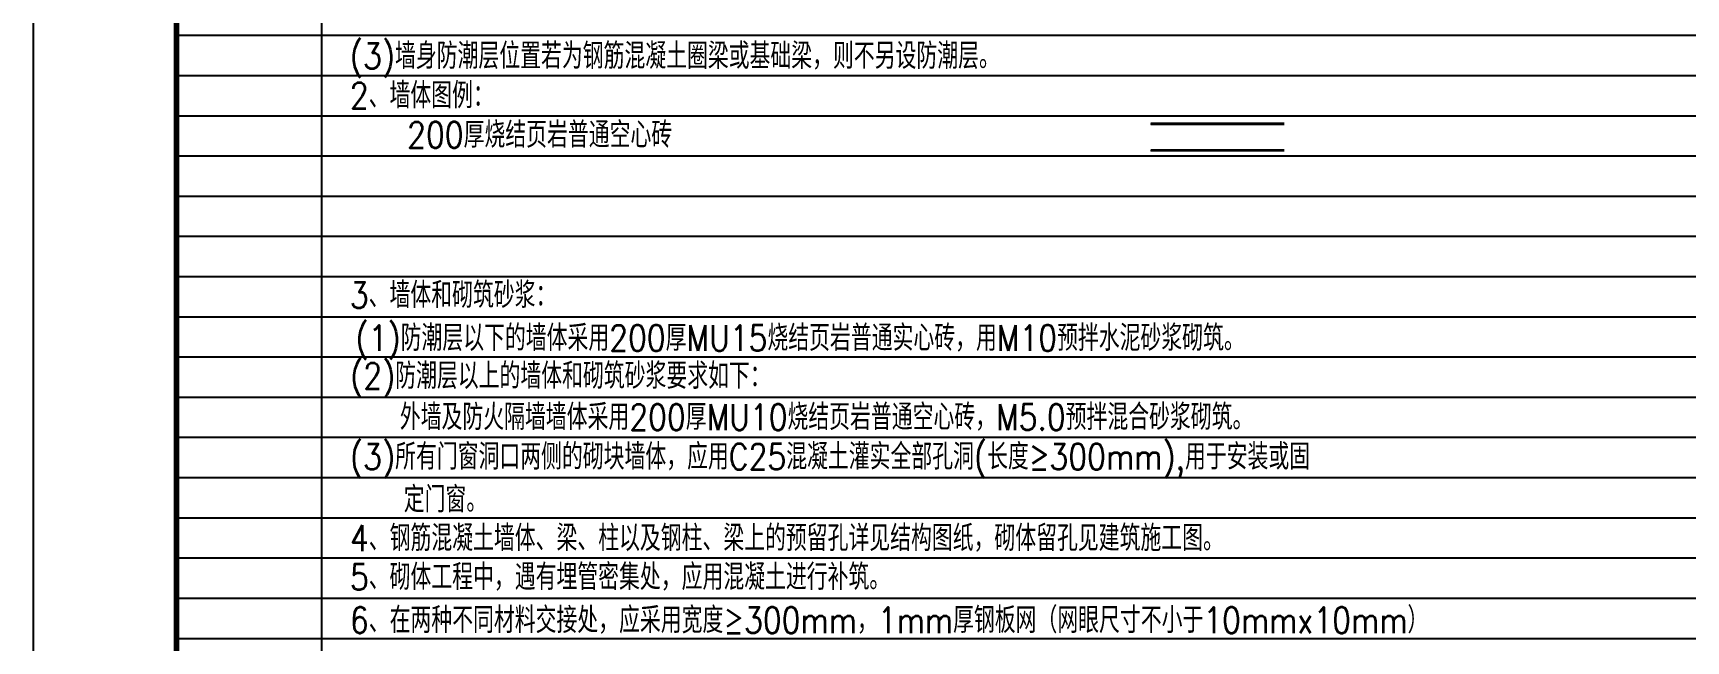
# Model space of a CAD drawing. Extents: x 5191187 to 5306989, y -468291 to -238224.
# Drawn here: x 5218546 to 5247344, y -340629 to -330046 of the extents above; entities that cross this region are included whole.
import ezdxf

# ---------------------------------------------------------------- set-up
doc = ezdxf.new("R2010")
doc.units = 0
doc.header["$LTSCALE"] = 1000
doc.header["$MEASUREMENT"] = 0
doc.layers.get('0').update_dxf_attribs({"linetype": 'CONTINUOUS'})
doc.layers.add('ARDIM', color=3, linetype='CONTINUOUS', lineweight=13)
doc.layers.add('PUB_TITLE', color=4, linetype='CONTINUOUS')
doc.layers.add('图层线', color=8, linetype='CONTINUOUS')
doc.styles.add('HZ1', font='txt.shx', dxfattribs={"bigfont": 'hzdx.shx'})

msp = doc.modelspace()

# ---------------------------------------------------------------- linework, layer by layer
at = {"layer": 'ARDIM'}
for p, q in [((5238015.6, -331625.5), (5240345.1, -331625.5)), ((5238015.6, -332088.4), (5240345.1, -332088.4))]:
    msp.add_line(p, q, dxfattribs=at)
at = {"layer": 'ARDIM', "const_width": 50}
for points in [[(5238015.6, -331625.5), (5240345.1, -331625.5)], [(5238015.6, -332088.4), (5240345.1, -332088.4)]]:
    msp.add_lwpolyline(points, dxfattribs=at)
at = {"layer": 'PUB_TITLE'}
msp.add_lwpolyline([(5218545.9, -359783.9), (5302645.9, -359783.9), (5302645.9, -300383.9), (5218545.9, -300383.9)], close=True, dxfattribs=at)
at = {"layer": 'PUB_TITLE', "const_width": 100}
msp.add_lwpolyline([(5221045.9, -358783.9), (5301645.9, -358783.9), (5301645.9, -301383.9), (5221045.9, -301383.9)], close=True, dxfattribs=at)
at = {"layer": '图层线'}
for p, q in [((5223579.3, -358783.9), (5223579.3, -301383.9)), ((5221045.9, -330083.9), (5301645.9, -330083.9)), ((5221045.9, -330783.9), (5301645.9, -330783.9)), ((5221045.9, -331483.9), (5301645.9, -331483.9)), ((5221045.9, -332183.9), (5301645.9, -332183.9)), ((5221045.9, -332883.9), (5301645.9, -332883.9)), ((5221045.9, -333583.9), (5301645.9, -333583.9)), ((5221045.9, -334283.9), (5301645.9, -334283.9)), ((5221045.9, -334983.9), (5301645.9, -334983.9)), ((5221045.9, -335683.9), (5301645.9, -335683.9)), ((5221045.9, -336383.9), (5301645.9, -336383.9)), ((5221045.9, -337083.9), (5301645.9, -337083.9)), ((5221045.9, -337783.9), (5301645.9, -337783.9)), ((5221045.9, -338483.9), (5301645.9, -338483.9)), ((5221045.9, -339183.9), (5301645.9, -339183.9)), ((5221045.9, -339883.9), (5301645.9, -339883.9)), ((5221045.9, -340583.9), (5301645.9, -340583.9))]:
    msp.add_line(p, q, dxfattribs=at)

# ---------------------------------------------------------------- texts
at = {"color": 4, "style": 'HZ1', "width": 0.85}
for s, p in [('(3)墙身防潮层位置若为钢筋混凝土圈梁或基础梁，则不另设防潮层。', (5224065.5, -330668.9)), ('2、墙体图例：', (5224065.5, -331356.6)), ('200厚烧结页岩普通空心砖', (5225064.1, -332042.6)), ('3、墙体和砌筑砂浆：', (5224065.5, -334832.7)), ('(1)防潮层以下的墙体采用200厚MU15烧结页岩普通实心砖，用M10预拌水泥砂浆砌筑。', (5224163.5, -335579.4)), ('(2)防潮层以上的墙体和砌筑砂浆要求如下：', (5224069.8, -336240)), ('外墙及防火隔墙墙体采用200厚MU10烧结页岩普通空心砖，M5.0预拌混合砂浆砌筑。', (5224936.6, -336956.6)), ('(3)所有门窗洞口两侧的砌块墙体，应用C25混凝土灌实全部孔洞(长度≥300mm),用于安装或固', (5224067.3, -337646.1)), ('定门窗。', (5225004.4, -338391.5)), ('4、钢筋混凝土墙体、梁、柱以及钢柱、梁上的预留孔详见结构图纸，砌体留孔见建筑施工图。', (5224067.3, -339064.3)), ('5、砌体工程中，遇有埋管密集处，应用混凝土进行补筑。', (5224067.3, -339741.4)), ('6、在两种不同材料交接处，应采用宽度≥300mm，1mm厚钢板网（网眼尺寸不小于10mmx10mm）', (5224067.3, -340491.4))]:
    msp.add_text(s, height=450, dxfattribs=at).set_placement(p)

doc.saveas('drawing.dxf')
